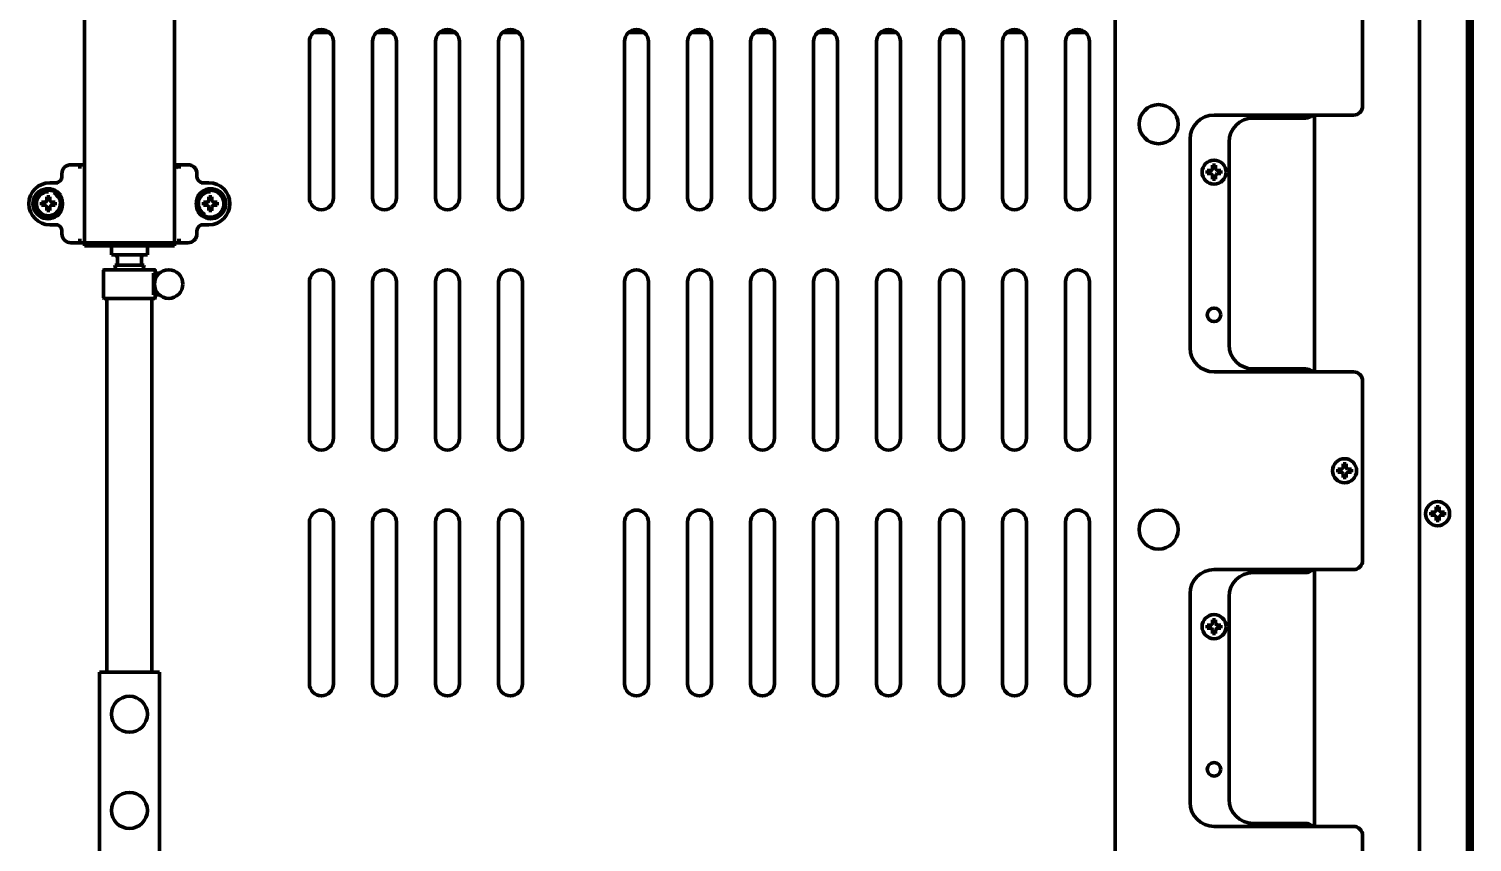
# Model space of a CAD drawing. Header units: inches. Extents: x -3077 to 7201, y 316 to 5463.
# Drawn here: x 3231.4 to 3712.4, y 4909.1 to 5179.8 of the extents above; entities that cross this region are included whole.
import ezdxf

# ---------------------------------------------------------------- set-up
doc = ezdxf.new("R2010")
doc.units = ezdxf.units.IN

msp = doc.modelspace()

# ---------------------------------------------------------------- linework, layer by layer
at = {"linetype": 'Continuous', "lineweight": 70}
for p, q in [((3593.35, 5294.43), (3593.35, 4671.13)), ((3712.35, 4947.47), (3712.35, 5282.63)), ((3711.67, 5279.63), (3711.67, 4948.47)), ((3249.85, 5259.63), (3249.85, 5108.63)), ((3279.85, 5108.63), (3279.85, 5259.63)), ((3710.89, 5113.13), (3710.89, 5214.13)), ((3710.94, 5214.13), (3710.94, 5113.13)), ((3675.85, 5213.99), (3675.85, 5154.15)), ((3710.85, 4652.13), (3710.85, 5209.63)), ((3694.85, 4652.14), (3694.85, 5207.63)), ((3324.85, 5123.63), (3324.85, 5175.63)), ((3331.48, 5178.63), (3326.2, 5178.63)), ((3332.85, 5175.63), (3332.85, 5123.63)), ((3345.85, 5123.63), (3345.85, 5175.63)), ((3352.49, 5178.63), (3347.2, 5178.63)), ((3353.85, 5175.63), (3353.85, 5123.63)), ((3366.85, 5123.63), (3366.85, 5175.63)), ((3373.49, 5178.63), (3368.2, 5178.63)), ((3374.85, 5175.63), (3374.85, 5123.63)), ((3387.85, 5123.63), (3387.85, 5175.63)), ((3394.49, 5178.63), (3389.19, 5178.63)), ((3395.85, 5175.63), (3395.85, 5123.63)), ((3429.85, 5123.63), (3429.85, 5175.63)), ((3436.49, 5178.63), (3431.2, 5178.63)), ((3437.85, 5175.63), (3437.85, 5123.63)), ((3450.85, 5123.63), (3450.85, 5175.63)), ((3457.49, 5178.63), (3452.2, 5178.63)), ((3458.85, 5175.63), (3458.85, 5123.63)), ((3471.85, 5123.63), (3471.85, 5175.63)), ((3478.49, 5178.63), (3473.21, 5178.63)), ((3479.85, 5175.63), (3479.85, 5123.63)), ((3492.85, 5123.63), (3492.85, 5175.63)), ((3499.5, 5178.63), (3494.2, 5178.63)), ((3500.85, 5175.63), (3500.85, 5123.63)), ((3513.85, 5123.63), (3513.85, 5175.63)), ((3520.49, 5178.63), (3515.2, 5178.63)), ((3521.85, 5175.63), (3521.85, 5123.63)), ((3534.85, 5123.63), (3534.85, 5175.63)), ((3541.49, 5178.63), (3536.19, 5178.63)), ((3542.85, 5175.63), (3542.85, 5123.63)), ((3555.85, 5123.63), (3555.85, 5175.63)), ((3562.48, 5178.63), (3557.2, 5178.63)), ((3563.85, 5175.63), (3563.85, 5123.63)), ((3576.85, 5123.63), (3576.85, 5175.63)), ((3583.49, 5178.63), (3578.2, 5178.63)), ((3584.85, 5175.63), (3584.85, 5123.63)), ((3672.85, 5151.15), (3626.35, 5151.15)), ((3656.85, 5150.15), (3639.35, 5150.15)), ((3659.85, 5065.64), (3659.85, 5151.14)), ((3618.35, 5143.15), (3618.35, 5073.65)), ((3631.35, 5074.65), (3631.35, 5142.15)), ((3694.85, 5133.26), (3694.85, 5138.4)), ((3694.85, 5138.4), (3694.85, 5133.26)), ((3694.85, 5138.4), (3694.85, 5134.11)), ((3245.36, 5134.63), (3249.85, 5134.63)), ((3247.75, 5133.89), (3248.88, 5133.89)), ((3279.85, 5134.63), (3284.34, 5134.63)), ((3280.82, 5133.89), (3281.95, 5133.89)), ((3624.05, 5132.15), (3624.05, 5132.65)), ((3628.65, 5132.65), (3628.65, 5132.15)), ((3238.35, 5128.63), (3240.97, 5128.63)), ((3242.35, 5131.64), (3242.35, 5130.63)), ((3287.35, 5130.63), (3287.35, 5131.64)), ((3288.74, 5128.63), (3291.35, 5128.63)), ((3624.05, 5131.65), (3624.05, 5132.15)), ((3628.65, 5132.15), (3628.65, 5131.65)), ((3694.85, 5125.54), (3694.85, 5130.69)), ((3694.85, 5130.69), (3694.85, 5125.54)), ((3235.55, 5121.63), (3235.55, 5122.13)), ((3235.55, 5121.13), (3235.55, 5121.63)), ((3240.15, 5122.13), (3240.15, 5121.63)), ((3240.15, 5121.63), (3240.15, 5121.13)), ((3289.55, 5121.63), (3289.55, 5122.13)), ((3289.55, 5121.13), (3289.55, 5121.63)), ((3294.15, 5122.13), (3294.15, 5121.63)), ((3294.15, 5121.63), (3294.15, 5121.13)), ((3694.85, 5122.54), (3694.85, 5118.26)), ((3240.97, 5114.63), (3238.35, 5114.63)), ((3291.35, 5114.63), (3288.74, 5114.63)), ((3710.89, 5113.63), (3710.85, 5113.63)), ((3710.89, 5111.13), (3710.89, 5113.13)), ((3710.94, 5113.13), (3710.94, 5111.13)), ((3242.35, 5112.63), (3242.35, 5111.62)), ((3249.85, 5108.63), (3245.36, 5108.63)), ((3248.88, 5109.37), (3247.75, 5109.37)), ((3249.85, 5108.63), (3249.86, 5108.63)), ((3249.85, 5107.63), (3249.85, 5108.63)), ((3249.86, 5108.63), (3249.86, 5107.63)), ((3279.34, 5108.63), (3250.36, 5108.63)), ((3250.36, 5108.63), (3250.36, 5107.63)), ((3250.44, 5107.63), (3250.44, 5108.63)), ((3250.44, 5108.63), (3279.28, 5108.63)), ((3279.28, 5107.63), (3279.28, 5108.63)), ((3279.34, 5108.63), (3279.34, 5107.63)), ((3279.84, 5108.63), (3279.84, 5107.63)), ((3279.84, 5108.63), (3279.85, 5108.63)), ((3279.85, 5107.63), (3279.85, 5108.63)), ((3284.34, 5108.63), (3279.85, 5108.63)), ((3281.95, 5109.37), (3280.82, 5109.37)), ((3287.35, 5111.62), (3287.35, 5112.63)), ((3710.94, 5111.13), (3710.89, 5111.13)), ((3249.85, 5107.63), (3249.86, 5107.63)), ((3250.36, 5107.63), (3249.86, 5107.63)), ((3250.36, 5107.63), (3250.44, 5107.63)), ((3250.44, 5107.63), (3279.28, 5107.63)), ((3258.85, 5107.63), (3258.85, 5104.63)), ((3264.85, 5104.63), (3258.85, 5104.63)), ((3260.85, 5103.63), (3260.85, 5101.33)), ((3270.85, 5104.63), (3264.85, 5104.63)), ((3268.85, 5101.33), (3268.85, 5103.63)), ((3270.85, 5104.63), (3270.85, 5107.63)), ((3279.28, 5107.63), (3279.34, 5107.63)), ((3279.84, 5107.63), (3279.34, 5107.63)), ((3279.84, 5107.63), (3279.85, 5107.63)), ((3694.85, 5107.54), (3694.85, 5103.26)), ((3694.85, 5102.4), (3694.85, 5107.54)), ((3256.25, 5099.48), (3256.25, 5090.28)), ((3256.4, 5099.63), (3273.3, 5099.63)), ((3269.75, 5101.13), (3259.95, 5101.13)), ((3259.95, 5101.13), (3260.34, 5099.63)), ((3269.37, 5099.63), (3269.75, 5101.13)), ((3273.45, 5098.48), (3273.45, 5099.48)), ((3694.85, 5099.83), (3694.85, 5099.61)), ((3694.85, 5099.61), (3694.85, 5099.83)), ((3694.85, 5099.61), (3694.85, 5099.4)), ((3694.85, 5099.4), (3694.85, 5099.61)), ((3694.85, 5099.19), (3694.85, 5099.4)), ((3694.85, 5099.4), (3694.85, 5099.19)), ((3694.85, 5099.19), (3694.85, 5098.76)), ((3694.85, 5098.76), (3694.85, 5099.19)), ((3694.85, 5097.9), (3694.85, 5098.76)), ((3694.85, 5098.76), (3694.85, 5097.9)), ((3272.85, 5098.48), (3272.85, 5091.28)), ((3274.85, 5098.48), (3272.85, 5098.48)), ((3324.85, 5043.63), (3324.85, 5095.63)), ((3332.85, 5095.63), (3332.85, 5043.63)), ((3345.85, 5043.63), (3345.85, 5095.63)), ((3353.85, 5095.63), (3353.85, 5043.63)), ((3366.85, 5043.63), (3366.85, 5095.63)), ((3374.85, 5095.63), (3374.85, 5043.63)), ((3387.85, 5043.63), (3387.85, 5095.63)), ((3395.85, 5095.63), (3395.85, 5043.63)), ((3429.85, 5043.63), (3429.85, 5095.63)), ((3437.85, 5095.63), (3437.85, 5043.63)), ((3450.85, 5043.63), (3450.85, 5095.63)), ((3458.85, 5095.63), (3458.85, 5043.63)), ((3471.85, 5043.63), (3471.85, 5095.63)), ((3479.85, 5095.63), (3479.85, 5043.63)), ((3492.85, 5043.63), (3492.85, 5095.63)), ((3500.85, 5095.63), (3500.85, 5043.63)), ((3513.85, 5043.63), (3513.85, 5095.63)), ((3521.85, 5095.63), (3521.85, 5043.63)), ((3534.85, 5043.63), (3534.85, 5095.63)), ((3542.85, 5095.63), (3542.85, 5043.63)), ((3555.85, 5043.63), (3555.85, 5095.63)), ((3563.85, 5095.63), (3563.85, 5043.63)), ((3576.85, 5043.63), (3576.85, 5095.63)), ((3584.85, 5095.63), (3584.85, 5043.63)), ((3694.85, 5096.61), (3694.85, 5097.9)), ((3694.85, 5097.9), (3694.85, 5096.61)), ((3694.85, 5095.76), (3694.85, 5096.61)), ((3694.85, 5096.61), (3694.85, 5095.76)), ((3694.85, 5095.76), (3694.85, 5095.33)), ((3694.85, 5095.33), (3694.85, 5095.76)), ((3694.85, 5095.11), (3694.85, 5095.33)), ((3694.85, 5095.33), (3694.85, 5095.11)), ((3694.85, 5094.9), (3694.85, 5095.11)), ((3694.85, 5095.11), (3694.85, 5094.9)), ((3694.85, 5094.9), (3694.85, 5094.69)), ((3694.85, 5094.69), (3694.85, 5094.9)), ((3256.4, 5090.13), (3264.85, 5090.13)), ((3264.85, 5090.13), (3273.3, 5090.13)), ((3272.85, 5091.28), (3274.85, 5091.28)), ((3273.45, 5090.28), (3273.45, 5091.28)), ((3694.85, 5092.11), (3694.85, 5088.69)), ((3694.85, 5088.69), (3694.85, 5092.11)), ((3694.85, 5089.11), (3694.85, 5086.97)), ((3694.85, 5088.69), (3694.85, 5087.83)), ((3694.85, 5087.83), (3694.85, 5088.69)), ((3694.85, 5087.4), (3694.85, 5087.83)), ((3694.85, 5087.83), (3694.85, 5087.4)), ((3694.85, 5087.4), (3694.85, 5087.19)), ((3694.85, 5087.19), (3694.85, 5087.4)), ((3694.85, 5086.97), (3694.85, 5087.19)), ((3694.85, 5087.19), (3694.85, 5086.97)), ((3694.85, 5079.26), (3694.85, 5084.4)), ((3694.85, 5076.69), (3694.85, 5076.47)), ((3694.85, 5076.47), (3694.85, 5076.69)), ((3694.85, 5076.47), (3694.85, 5076.26)), ((3694.85, 5076.26), (3694.85, 5076.47)), ((3694.85, 5076.26), (3694.85, 5076.04)), ((3694.85, 5076.04), (3694.85, 5076.26)), ((3694.85, 5075.61), (3694.85, 5076.04)), ((3694.85, 5076.04), (3694.85, 5075.61)), ((3694.85, 5075.61), (3694.85, 5074.76)), ((3694.85, 5074.76), (3694.85, 5075.61)), ((3694.85, 5073.47), (3694.85, 5074.76)), ((3694.85, 5074.76), (3694.85, 5073.47)), ((3694.85, 5072.61), (3694.85, 5073.47)), ((3694.85, 5073.47), (3694.85, 5072.61)), ((3694.85, 5072.19), (3694.85, 5072.61)), ((3694.85, 5072.61), (3694.85, 5072.19)), ((3694.85, 5072.19), (3694.85, 5071.97)), ((3694.85, 5071.97), (3694.85, 5072.19)), ((3694.85, 5071.97), (3694.85, 5071.76)), ((3694.85, 5071.76), (3694.85, 5071.97)), ((3694.85, 5071.76), (3694.85, 5071.54)), ((3694.85, 5071.54), (3694.85, 5071.76)), ((3626.35, 5065.65), (3672.85, 5065.65)), ((3656.85, 5066.65), (3639.35, 5066.65)), ((3675.85, 5062.65), (3675.85, 5002.81)), ((3667.55, 5032.73), (3667.55, 5033.23)), ((3667.55, 5032.23), (3667.55, 5032.73)), ((3672.15, 5033.23), (3672.15, 5032.73)), ((3672.15, 5032.73), (3672.15, 5032.23)), ((3698.55, 5018.43), (3698.55, 5018.93)), ((3698.55, 5017.93), (3698.55, 5018.43)), ((3703.15, 5018.93), (3703.15, 5018.43)), ((3703.15, 5018.43), (3703.15, 5017.93)), ((3324.85, 4961.77), (3324.85, 5015.63)), ((3332.85, 5015.63), (3332.85, 4961.77)), ((3345.85, 4961.77), (3345.85, 5015.63)), ((3353.85, 5015.63), (3353.85, 4961.77)), ((3366.85, 4961.77), (3366.85, 5015.63)), ((3374.85, 5015.63), (3374.85, 4961.77)), ((3387.85, 4961.77), (3387.85, 5015.63)), ((3395.85, 5015.63), (3395.85, 4961.77)), ((3429.85, 4961.77), (3429.85, 5015.63)), ((3437.85, 5015.63), (3437.85, 4961.77)), ((3450.85, 4961.77), (3450.85, 5015.63)), ((3458.85, 5015.63), (3458.85, 4961.77)), ((3471.85, 4961.77), (3471.85, 5015.63)), ((3479.85, 5015.63), (3479.85, 4961.77)), ((3492.85, 4961.77), (3492.85, 5015.63)), ((3500.85, 5015.63), (3500.85, 4961.77)), ((3513.85, 4961.77), (3513.85, 5015.63)), ((3521.85, 5015.63), (3521.85, 4961.77)), ((3534.85, 4961.77), (3534.85, 5015.63)), ((3542.85, 5015.63), (3542.85, 4961.77)), ((3555.85, 4961.77), (3555.85, 5015.63)), ((3563.85, 5015.63), (3563.85, 4961.77)), ((3576.85, 4961.77), (3576.85, 5015.63)), ((3584.85, 5015.63), (3584.85, 4961.77)), ((3672.85, 4999.81), (3626.35, 4999.81)), ((3656.85, 4998.81), (3639.35, 4998.81)), ((3659.85, 4914.3), (3659.85, 4999.8)), ((3618.35, 4991.81), (3618.35, 4922.31)), ((3631.35, 4923.31), (3631.35, 4990.81)), ((3624.05, 4980.81), (3624.05, 4981.31)), ((3624.05, 4980.31), (3624.05, 4980.81)), ((3628.65, 4981.31), (3628.65, 4980.81)), ((3628.65, 4980.81), (3628.65, 4980.31)), ((3254.85, 4965.63), (3256.55, 4965.63)), ((3254.85, 4905.63), (3254.85, 4965.63)), ((3256.55, 4965.63), (3273.15, 4965.63)), ((3273.15, 4965.63), (3274.85, 4965.63)), ((3274.85, 4965.63), (3274.85, 4905.63)), ((3710.85, 4947.47), (3711.73, 4947.47)), ((3710.85, 4947.43), (3711.73, 4947.43)), ((3711.67, 4946.43), (3711.67, 4652.13)), ((3712.35, 4947.47), (3711.73, 4947.47)), ((3712.35, 4947.43), (3711.73, 4947.43)), ((3712.35, 4947.47), (3712.35, 4947.47)), ((3712.35, 4947.43), (3712.35, 4947.43)), ((3712.35, 4652.13), (3712.35, 4947.43)), ((3626.35, 4914.31), (3672.85, 4914.31)), ((3656.85, 4915.31), (3639.35, 4915.31)), ((3675.85, 4911.31), (3675.85, 4851.47))]:
    msp.add_line(p, q, dxfattribs=at)
for centre, radius in [((3607.85, 5148.13), 6.5), ((3626.35, 5132.15), 4), ((3277.95, 5094.88), 4.75), ((3626.35, 5084.65), 2.25), ((3669.85, 5032.73), 4), ((3700.85, 5018.43), 4), ((3607.85, 5013.13), 6.5), ((3626.35, 4980.81), 4), ((3264.85, 4951.63), 6), ((3626.35, 4933.31), 2.25), ((3264.85, 4919.63), 6)]:
    msp.add_circle(centre, radius, dxfattribs=at)
for centre, radius, start, end in [((3328.85, 5175.63), 4, 0, 180), ((3349.85, 5175.63), 4, 0, 180), ((3370.85, 5175.63), 4, 0, 180), ((3391.85, 5175.63), 4, 0, 180), ((3433.85, 5175.63), 4, 0, 180), ((3454.85, 5175.63), 4, 0, 180), ((3475.85, 5175.63), 4, 0, 180), ((3496.85, 5175.63), 4, 0, 180), ((3517.85, 5175.63), 4, 0, 180), ((3538.85, 5175.63), 4, 0, 180), ((3559.85, 5175.63), 4, 0, 180), ((3580.85, 5175.63), 4, 0, 180), ((3672.85, 5154.15), 3, 270, 0), ((3626.35, 5143.15), 8, 90, 180), ((3639.35, 5142.15), 8, 90, 180), ((3656.85, 5153.15), 3, 270, 318.1894), ((3238.35, 5121.63), 7, 90, 270), ((3291.35, 5121.63), 7, 270, 90), ((3237.72, 5121.63), 5, 34.3523, 325.6477), ((3237.85, 5121.63), 4.5, 34.3523, 325.6477), ((3237.85, 5121.63), 4, 90, 180), ((3237.85, 5121.63), 4, 180, 64.98), ((3291.98, 5121.63), 5, 214.3523, 145.6477), ((3291.85, 5121.63), 4, 90, 180), ((3291.85, 5121.63), 4.5, 214.3523, 145.6477), ((3328.85, 5123.63), 4, 180, 0), ((3349.85, 5123.63), 4, 180, 0), ((3370.85, 5123.63), 4, 180, 0), ((3391.85, 5123.63), 4, 180, 0), ((3433.85, 5123.63), 4, 180, 0), ((3454.85, 5123.63), 4, 180, 0), ((3475.85, 5123.63), 4, 180, 0), ((3496.85, 5123.63), 4, 180, 0), ((3517.85, 5123.63), 4, 180, 0), ((3538.85, 5123.63), 4, 180, 0), ((3559.85, 5123.63), 4, 180, 0), ((3580.85, 5123.63), 4, 180, 0), ((3291.85, 5121.63), 4, 180, 242.2406), ((3259.85, 5103.63), 1, 0, 90), ((3269.85, 5103.63), 1, 90, 180), ((3256.4, 5099.48), 0.15, 90, 180), ((3260.65, 5101.33), 0.2, 270, 0), ((3269.05, 5101.33), 0.2, 180, 270), ((3273.3, 5099.48), 0.15, 0, 90), ((3328.85, 5095.63), 4, 0, 180), ((3349.85, 5095.63), 4, 0, 180), ((3370.85, 5095.63), 4, 0, 180), ((3391.85, 5095.63), 4, 0, 180), ((3433.85, 5095.63), 4, 0, 180), ((3454.85, 5095.63), 4, 0, 180), ((3475.85, 5095.63), 4, 0, 180), ((3496.85, 5095.63), 4, 0, 180), ((3517.85, 5095.63), 4, 0, 180), ((3538.85, 5095.63), 4, 0, 180), ((3559.85, 5095.63), 4, 0, 180), ((3580.85, 5095.63), 4, 0, 180), ((3256.4, 5090.28), 0.15, 180, 270), ((3273.3, 5090.28), 0.15, 270, 0), ((3639.35, 5074.65), 8, 180, 270), ((3626.35, 5073.65), 8, 180, 270), ((3656.85, 5063.65), 3, 41.8106, 90), ((3672.85, 5062.65), 3, 0, 90), ((3328.85, 5043.63), 4, 180, 0), ((3349.85, 5043.63), 4, 180, 0), ((3370.85, 5043.63), 4, 180, 0), ((3391.85, 5043.63), 4, 180, 0), ((3433.85, 5043.63), 4, 180, 0), ((3454.85, 5043.63), 4, 180, 0), ((3475.85, 5043.63), 4, 180, 0), ((3496.85, 5043.63), 4, 180, 0), ((3517.85, 5043.63), 4, 180, 0), ((3538.85, 5043.63), 4, 180, 0), ((3559.85, 5043.63), 4, 180, 0), ((3580.85, 5043.63), 4, 180, 0), ((3328.85, 5015.63), 4, 0, 180), ((3349.85, 5015.63), 4, 0, 180), ((3370.85, 5015.63), 4, 0, 180), ((3391.85, 5015.63), 4, 0, 180), ((3433.85, 5015.63), 4, 0, 180), ((3454.85, 5015.63), 4, 0, 180), ((3475.85, 5015.63), 4, 0, 180), ((3496.85, 5015.63), 4, 0, 180), ((3517.85, 5015.63), 4, 0, 180), ((3538.85, 5015.63), 4, 0, 180), ((3559.85, 5015.63), 4, 0, 180), ((3580.85, 5015.63), 4, 0, 180), ((3672.85, 5002.81), 3, 270, 0), ((3626.35, 4991.81), 8, 90, 180), ((3639.35, 4990.81), 8, 90, 180), ((3656.85, 5001.81), 3, 270, 318.1584), ((3328.85, 4961.77), 4, 180, 0), ((3349.85, 4961.77), 4, 180, 0), ((3370.85, 4961.77), 4, 180, 0), ((3391.85, 4961.77), 4, 180, 0), ((3433.85, 4961.77), 4, 180, 0), ((3454.85, 4961.77), 4, 180, 0), ((3475.85, 4961.77), 4, 180, 0), ((3496.85, 4961.77), 4, 180, 0), ((3517.85, 4961.77), 4, 180, 0), ((3538.85, 4961.77), 4, 180, 0), ((3559.85, 4961.77), 4, 180, 0), ((3580.85, 4961.77), 4, 180, 0), ((3626.35, 4922.31), 8, 180, 270), ((3639.35, 4923.31), 8, 180, 270), ((3656.85, 4912.31), 3, 41.8106, 90), ((3672.85, 4911.31), 3, 0, 90)]:
    msp.add_arc(centre, radius, start, end, dxfattribs=at)
for centre, major_axis, ratio, start_param, end_param in [((3245.37, 5131.63), (2.89, -0.89), 0.993, 1.872734, 3.439565), ((3280.82, 5133.39), (0.248, 0.434), 0.9975, 0.520128, 2.088768), ((3284.33, 5131.63), (2.89, 0.89), 0.993, 5.985213, 7.552044), ((3240.34, 5130.63), (2.01, 0), 0.993605, 4.712389, 6.283185), ((3289.37, 5130.63), (2.01, 0), 0.993605, 3.141593, 4.712389), ((3240.34, 5112.63), (-2.01, 0), 0.993605, 3.141593, 4.712389), ((3289.37, 5112.63), (-2.01, 0), 0.993605, 4.712389, 6.283185), ((3245.37, 5111.63), (-2.89, -0.89), 0.993, 5.985213, 7.552044), ((3284.33, 5111.63), (-2.89, 0.89), 0.993, 1.872734, 3.439565), ((3264.85, 5099.63), (7.5, 0), 0.000001, 1.528581, 3.141593), ((3711.73, 4948.47), (0, 1), 0.052336, 1.570796, 3.141593), ((3711.73, 4946.43), (0, 1), 0.052336, 0, 1.570796)]:
    msp.add_ellipse(centre, major_axis=major_axis, ratio=ratio, start_param=start_param, end_param=end_param, dxfattribs=at)
for points, knots in [([(3624.05, 5132.65), (3624.26, 5132.65), (3624.46, 5132.65), (3624.79, 5132.65), (3624.9, 5132.65), (3625.12, 5132.65), (3625.24, 5132.65), (3625.35, 5132.65)], [0, 0, 0, 0, 0.5, 0.5, 0.75, 0.75, 1, 1, 1, 1]), ([(3626.85, 5134.45), (3626.85, 5134.24), (3626.85, 5134.03), (3626.85, 5133.71), (3626.85, 5133.6), (3626.85, 5133.38), (3626.85, 5133.26), (3626.85, 5133.15)], [0, 0, 0, 0, 0.5, 0.5, 0.75, 0.75, 1, 1, 1, 1]), ([(3625.85, 5129.85), (3625.85, 5130.05), (3625.85, 5130.26), (3625.85, 5130.59), (3625.85, 5130.7), (3625.85, 5130.92), (3625.85, 5131.03), (3625.85, 5131.15)], [0, 0, 0, 0, 0.5, 0.5, 0.75, 0.75, 1, 1, 1, 1]), ([(3628.65, 5131.65), (3628.45, 5131.65), (3628.24, 5131.65), (3627.91, 5131.65), (3627.8, 5131.65), (3627.58, 5131.65), (3627.47, 5131.65), (3627.35, 5131.65)], [0, 0, 0, 0, 0.5, 0.5, 0.75, 0.75, 1, 1, 1, 1]), ([(3238.35, 5123.93), (3238.35, 5123.73), (3238.35, 5123.52), (3238.35, 5123.19), (3238.35, 5123.08), (3238.35, 5122.86), (3238.35, 5122.75), (3238.35, 5122.63)], [0, 0, 0, 0, 0.5, 0.5, 0.75, 0.75, 1, 1, 1, 1]), ([(3241.57, 5119.09), (3241.63, 5119.18), (3241.69, 5119.28), (3241.8, 5119.47), (3241.86, 5119.57), (3241.95, 5119.77), (3242, 5119.87), (3242.06, 5120.03), (3242.08, 5120.08), (3242.12, 5120.19), (3242.15, 5120.29), (3242.18, 5120.4), (3242.21, 5120.51), (3242.23, 5120.57), (3242.26, 5120.73), (3242.28, 5120.84), (3242.32, 5121.06), (3242.33, 5121.18), (3242.35, 5121.4), (3242.35, 5121.52), (3242.35, 5121.69), (3242.35, 5121.75), (3242.35, 5121.86), (3242.34, 5121.92), (3242.33, 5122.09), (3242.32, 5122.2), (3242.28, 5122.43), (3242.26, 5122.54), (3242.22, 5122.7), (3242.21, 5122.76), (3242.18, 5122.86), (3242.16, 5122.92), (3242.11, 5123.08), (3242.08, 5123.18), (3242, 5123.39), (3241.95, 5123.49), (3241.85, 5123.69), (3241.8, 5123.79), (3241.69, 5123.98), (3241.63, 5124.08), (3241.57, 5124.17)], [0, 0, 0, 0, 0.0625, 0.0625, 0.125, 0.125, 0.1875, 0.1875, 0.21875, 0.21875, 0.25, 0.28125, 0.28125, 0.3125, 0.3125, 0.375, 0.375, 0.4375, 0.4375, 0.5, 0.5, 0.53125, 0.53125, 0.5625, 0.5625, 0.625, 0.625, 0.6875, 0.6875, 0.71875, 0.71875, 0.75, 0.75, 0.8125, 0.8125, 0.875, 0.875, 0.9375, 0.9375, 1, 1, 1, 1]), ([(3241.85, 5124.45), (3241.91, 5124.34), (3241.96, 5124.23), (3242.07, 5124.01), (3242.11, 5123.9), (3242.24, 5123.56), (3242.32, 5123.33), (3242.39, 5123.03), (3242.4, 5122.97), (3242.43, 5122.85), (3242.44, 5122.79), (3242.47, 5122.61), (3242.49, 5122.49), (3242.52, 5122.25), (3242.53, 5122.13), (3242.54, 5121.88), (3242.55, 5121.76), (3242.55, 5121.51), (3242.54, 5121.38), (3242.53, 5121.14), (3242.52, 5121.02), (3242.49, 5120.77), (3242.47, 5120.65), (3242.44, 5120.47), (3242.43, 5120.41), (3242.4, 5120.29), (3242.38, 5120.17), (3242.34, 5120.05), (3242.31, 5119.94), (3242.29, 5119.88), (3242.24, 5119.7), (3242.2, 5119.59), (3242.11, 5119.36), (3242.07, 5119.25), (3241.96, 5119.03), (3241.91, 5118.92), (3241.85, 5118.81)], [0, 0, 0, 0, 0.0625, 0.0625, 0.125, 0.125, 0.25, 0.25, 0.28125, 0.28125, 0.3125, 0.3125, 0.375, 0.375, 0.4375, 0.4375, 0.5, 0.5, 0.5625, 0.5625, 0.625, 0.625, 0.6875, 0.6875, 0.71875, 0.71875, 0.75, 0.78125, 0.78125, 0.8125, 0.8125, 0.875, 0.875, 0.9375, 0.9375, 1, 1, 1, 1]), ([(3287.85, 5118.81), (3287.79, 5118.92), (3287.74, 5119.03), (3287.64, 5119.25), (3287.59, 5119.36), (3287.46, 5119.7), (3287.39, 5119.93), (3287.32, 5120.23), (3287.3, 5120.29), (3287.28, 5120.41), (3287.27, 5120.47), (3287.23, 5120.65), (3287.21, 5120.77), (3287.19, 5121.01), (3287.17, 5121.13), (3287.16, 5121.38), (3287.16, 5121.5), (3287.16, 5121.75), (3287.16, 5121.88), (3287.17, 5122.12), (3287.18, 5122.24), (3287.21, 5122.49), (3287.23, 5122.61), (3287.26, 5122.79), (3287.28, 5122.85), (3287.3, 5122.97), (3287.33, 5123.09), (3287.36, 5123.21), (3287.39, 5123.32), (3287.41, 5123.38), (3287.46, 5123.56), (3287.5, 5123.67), (3287.59, 5123.9), (3287.64, 5124.01), (3287.74, 5124.23), (3287.79, 5124.34), (3287.85, 5124.45)], [0, 0, 0, 0, 0.0625, 0.0625, 0.125, 0.125, 0.25, 0.25, 0.28125, 0.28125, 0.3125, 0.3125, 0.375, 0.375, 0.4375, 0.4375, 0.5, 0.5, 0.5625, 0.5625, 0.625, 0.625, 0.6875, 0.6875, 0.71875, 0.71875, 0.75, 0.78125, 0.78125, 0.8125, 0.8125, 0.875, 0.875, 0.9375, 0.9375, 1, 1, 1, 1]), ([(3288.14, 5124.17), (3288.07, 5124.08), (3288.01, 5123.98), (3287.9, 5123.79), (3287.85, 5123.69), (3287.75, 5123.49), (3287.71, 5123.39), (3287.65, 5123.23), (3287.63, 5123.18), (3287.59, 5123.07), (3287.55, 5122.97), (3287.52, 5122.86), (3287.49, 5122.75), (3287.48, 5122.69), (3287.44, 5122.53), (3287.42, 5122.42), (3287.39, 5122.2), (3287.37, 5122.08), (3287.36, 5121.86), (3287.35, 5121.74), (3287.35, 5121.57), (3287.35, 5121.51), (3287.36, 5121.4), (3287.36, 5121.34), (3287.37, 5121.17), (3287.39, 5121.06), (3287.42, 5120.83), (3287.44, 5120.72), (3287.48, 5120.56), (3287.49, 5120.5), (3287.52, 5120.4), (3287.54, 5120.34), (3287.59, 5120.18), (3287.63, 5120.08), (3287.71, 5119.87), (3287.75, 5119.77), (3287.85, 5119.57), (3287.9, 5119.47), (3288.01, 5119.28), (3288.07, 5119.18), (3288.14, 5119.09)], [0, 0, 0, 0, 0.0625, 0.0625, 0.125, 0.125, 0.1875, 0.1875, 0.21875, 0.21875, 0.25, 0.28125, 0.28125, 0.3125, 0.3125, 0.375, 0.375, 0.4375, 0.4375, 0.5, 0.5, 0.53125, 0.53125, 0.5625, 0.5625, 0.625, 0.625, 0.6875, 0.6875, 0.71875, 0.71875, 0.75, 0.75, 0.8125, 0.8125, 0.875, 0.875, 0.9375, 0.9375, 1, 1, 1, 1]), ([(3292.35, 5123.93), (3292.35, 5123.73), (3292.35, 5123.52), (3292.35, 5123.19), (3292.35, 5123.08), (3292.35, 5122.86), (3292.35, 5122.75), (3292.35, 5122.63)], [0, 0, 0, 0, 0.5, 0.5, 0.75, 0.75, 1, 1, 1, 1]), ([(3235.55, 5122.13), (3235.76, 5122.13), (3235.96, 5122.13), (3236.29, 5122.13), (3236.4, 5122.13), (3236.62, 5122.13), (3236.74, 5122.13), (3236.85, 5122.13)], [0, 0, 0, 0, 0.5, 0.5, 0.75, 0.75, 1, 1, 1, 1]), ([(3237.35, 5119.33), (3237.35, 5119.53), (3237.35, 5119.74), (3237.35, 5120.07), (3237.35, 5120.18), (3237.35, 5120.4), (3237.35, 5120.51), (3237.35, 5120.63)], [0, 0, 0, 0, 0.5, 0.5, 0.75, 0.75, 1, 1, 1, 1]), ([(3240.15, 5121.13), (3239.95, 5121.13), (3239.74, 5121.13), (3239.41, 5121.13), (3239.3, 5121.13), (3239.08, 5121.13), (3238.97, 5121.13), (3238.85, 5121.13)], [0, 0, 0, 0, 0.5, 0.5, 0.75, 0.75, 1, 1, 1, 1]), ([(3289.55, 5122.13), (3289.76, 5122.13), (3289.96, 5122.13), (3290.29, 5122.13), (3290.4, 5122.13), (3290.62, 5122.13), (3290.74, 5122.13), (3290.85, 5122.13)], [0, 0, 0, 0, 0.5, 0.5, 0.75, 0.75, 1, 1, 1, 1]), ([(3291.35, 5119.33), (3291.35, 5119.53), (3291.35, 5119.74), (3291.35, 5120.07), (3291.35, 5120.18), (3291.35, 5120.4), (3291.35, 5120.51), (3291.35, 5120.63)], [0, 0, 0, 0, 0.5, 0.5, 0.75, 0.75, 1, 1, 1, 1]), ([(3294.15, 5121.13), (3293.95, 5121.13), (3293.74, 5121.13), (3293.41, 5121.13), (3293.3, 5121.13), (3293.08, 5121.13), (3292.97, 5121.13), (3292.85, 5121.13)], [0, 0, 0, 0, 0.5, 0.5, 0.75, 0.75, 1, 1, 1, 1]), ([(3257.35, 5090.13), (3257.35, 5085.26), (3257.35, 5073.73), (3257.35, 5056.86), (3257.35, 5040.83), (3257.35, 5027.73), (3257.35, 5016.15), (3257.35, 4999.39), (3257.35, 4982.53), (3257.35, 4969.48), (3257.35, 4965.63)], [0, 0, 0, 0, 0.117165, 0.278053, 0.406331, 0.503452, 0.593643, 0.685519, 0.907209, 1, 1, 1, 1]), ([(3272.35, 4965.63), (3272.35, 4972.57), (3272.35, 4986.55), (3272.35, 5003.4), (3272.35, 5017.05), (3272.35, 5028.32), (3272.35, 5042.28), (3272.35, 5058.98), (3272.35, 5075.23), (3272.35, 5085.91), (3272.35, 5090.13)], [0, 0, 0, 0, 0.167271, 0.336964, 0.405986, 0.496252, 0.60842, 0.74249, 0.898461, 1, 1, 1, 1]), ([(3667.55, 5033.23), (3667.76, 5033.23), (3667.96, 5033.23), (3668.29, 5033.23), (3668.4, 5033.23), (3668.62, 5033.23), (3668.74, 5033.23), (3668.85, 5033.23)], [0, 0, 0, 0, 0.5, 0.5, 0.75, 0.75, 1, 1, 1, 1]), ([(3669.35, 5030.43), (3669.35, 5030.63), (3669.35, 5030.84), (3669.35, 5031.17), (3669.35, 5031.28), (3669.35, 5031.5), (3669.35, 5031.61), (3669.35, 5031.73)], [0, 0, 0, 0, 0.5, 0.5, 0.75, 0.75, 1, 1, 1, 1]), ([(3670.35, 5035.03), (3670.35, 5034.82), (3670.35, 5034.61), (3670.35, 5034.29), (3670.35, 5034.18), (3670.35, 5033.96), (3670.35, 5033.84), (3670.35, 5033.73)], [0, 0, 0, 0, 0.5, 0.5, 0.75, 0.75, 1, 1, 1, 1]), ([(3672.15, 5032.23), (3671.95, 5032.23), (3671.74, 5032.23), (3671.41, 5032.23), (3671.3, 5032.23), (3671.08, 5032.23), (3670.97, 5032.23), (3670.85, 5032.23)], [0, 0, 0, 0, 0.5, 0.5, 0.75, 0.75, 1, 1, 1, 1]), ([(3698.55, 5018.93), (3698.76, 5018.93), (3698.96, 5018.93), (3699.29, 5018.93), (3699.4, 5018.93), (3699.62, 5018.93), (3699.74, 5018.93), (3699.85, 5018.93)], [0, 0, 0, 0, 0.5, 0.5, 0.75, 0.75, 1, 1, 1, 1]), ([(3700.35, 5016.13), (3700.35, 5016.33), (3700.35, 5016.54), (3700.35, 5016.87), (3700.35, 5016.98), (3700.35, 5017.2), (3700.35, 5017.31), (3700.35, 5017.43)], [0, 0, 0, 0, 0.5, 0.5, 0.75, 0.75, 1, 1, 1, 1]), ([(3701.35, 5020.73), (3701.35, 5020.53), (3701.35, 5020.32), (3701.35, 5019.99), (3701.35, 5019.88), (3701.35, 5019.66), (3701.35, 5019.55), (3701.35, 5019.43)], [0, 0, 0, 0, 0.5, 0.5, 0.75, 0.75, 1, 1, 1, 1]), ([(3703.15, 5017.93), (3702.95, 5017.93), (3702.74, 5017.93), (3702.41, 5017.93), (3702.3, 5017.93), (3702.08, 5017.93), (3701.97, 5017.93), (3701.85, 5017.93)], [0, 0, 0, 0, 0.5, 0.5, 0.75, 0.75, 1, 1, 1, 1]), ([(3624.05, 4981.31), (3624.26, 4981.31), (3624.46, 4981.31), (3624.79, 4981.31), (3624.9, 4981.31), (3625.12, 4981.31), (3625.24, 4981.31), (3625.35, 4981.31)], [0, 0, 0, 0, 0.5, 0.5, 0.75, 0.75, 1, 1, 1, 1]), ([(3625.85, 4978.51), (3625.85, 4978.71), (3625.85, 4978.92), (3625.85, 4979.25), (3625.85, 4979.36), (3625.85, 4979.58), (3625.85, 4979.69), (3625.85, 4979.81)], [0, 0, 0, 0, 0.5, 0.5, 0.75, 0.75, 1, 1, 1, 1]), ([(3626.85, 4983.11), (3626.85, 4982.91), (3626.85, 4982.7), (3626.85, 4982.37), (3626.85, 4982.26), (3626.85, 4982.04), (3626.85, 4981.92), (3626.85, 4981.81)], [0, 0, 0, 0, 0.5, 0.5, 0.75, 0.75, 1, 1, 1, 1]), ([(3628.65, 4980.31), (3628.45, 4980.31), (3628.24, 4980.31), (3627.91, 4980.31), (3627.8, 4980.31), (3627.58, 4980.31), (3627.47, 4980.31), (3627.35, 4980.31)], [0, 0, 0, 0, 0.5, 0.5, 0.75, 0.75, 1, 1, 1, 1])]:
    msp.add_open_spline(points, degree=3, knots=knots, dxfattribs=at)
for points in [[(3625.35, 5132.65), (3625.38, 5132.67), (3625.42, 5132.72), (3625.49, 5132.79), (3625.57, 5132.86), (3625.64, 5132.93), (3625.71, 5133), (3625.78, 5133.08), (3625.83, 5133.12), (3625.85, 5133.15)], [(3625.85, 5133.15), (3625.85, 5133.2), (3625.85, 5133.31), (3625.85, 5133.47), (3625.85, 5133.63), (3625.85, 5133.79), (3625.85, 5133.94), (3625.85, 5134.09), (3625.85, 5134.26), (3625.85, 5134.38), (3625.85, 5134.45)], [(3625.85, 5134.45), (3626.02, 5134.45), (3626.35, 5134.45), (3626.69, 5134.45), (3626.85, 5134.45)], [(3626.85, 5133.15), (3626.88, 5133.12), (3626.93, 5133.07), (3627, 5133), (3627.07, 5132.92), (3627.15, 5132.85), (3627.21, 5132.79), (3627.28, 5132.72), (3627.33, 5132.67), (3627.35, 5132.65)], [(3627.35, 5132.65), (3627.41, 5132.65), (3627.51, 5132.65), (3627.68, 5132.65), (3627.84, 5132.65), (3627.99, 5132.65), (3628.14, 5132.65), (3628.3, 5132.65), (3628.46, 5132.65), (3628.59, 5132.65), (3628.65, 5132.65)], [(3625.35, 5131.65), (3625.3, 5131.65), (3625.19, 5131.65), (3625.03, 5131.65), (3624.87, 5131.65), (3624.71, 5131.65), (3624.56, 5131.65), (3624.41, 5131.65), (3624.24, 5131.65), (3624.12, 5131.65), (3624.05, 5131.65)], [(3625.85, 5131.15), (3625.83, 5131.17), (3625.77, 5131.22), (3625.7, 5131.3), (3625.63, 5131.37), (3625.56, 5131.44), (3625.49, 5131.51), (3625.42, 5131.58), (3625.38, 5131.62), (3625.35, 5131.65)], [(3626.85, 5129.85), (3626.69, 5129.85), (3626.35, 5129.85), (3626.02, 5129.85), (3625.85, 5129.85)], [(3627.35, 5131.65), (3627.33, 5131.62), (3627.28, 5131.58), (3627.21, 5131.5), (3627.14, 5131.43), (3627.07, 5131.36), (3627, 5131.29), (3626.92, 5131.22), (3626.88, 5131.17), (3626.85, 5131.15)], [(3626.85, 5131.15), (3626.85, 5131.09), (3626.85, 5130.99), (3626.85, 5130.82), (3626.85, 5130.66), (3626.85, 5130.51), (3626.85, 5130.36), (3626.85, 5130.2), (3626.85, 5130.03), (3626.85, 5129.91), (3626.85, 5129.85)], [(3237.35, 5122.63), (3237.35, 5122.68), (3237.35, 5122.79), (3237.35, 5122.95), (3237.35, 5123.11), (3237.35, 5123.27), (3237.35, 5123.42), (3237.35, 5123.58), (3237.35, 5123.74), (3237.35, 5123.87), (3237.35, 5123.93)], [(3237.35, 5123.93), (3237.52, 5123.93), (3237.85, 5123.93), (3238.19, 5123.93), (3238.35, 5123.93)], [(3291.35, 5122.63), (3291.35, 5122.68), (3291.35, 5122.79), (3291.35, 5122.95), (3291.35, 5123.11), (3291.35, 5123.27), (3291.35, 5123.42), (3291.35, 5123.58), (3291.35, 5123.74), (3291.35, 5123.87), (3291.35, 5123.93)], [(3291.35, 5123.93), (3291.52, 5123.93), (3291.85, 5123.93), (3292.19, 5123.93), (3292.35, 5123.93)], [(3236.85, 5121.13), (3236.8, 5121.13), (3236.69, 5121.13), (3236.53, 5121.13), (3236.37, 5121.13), (3236.21, 5121.13), (3236.06, 5121.13), (3235.91, 5121.13), (3235.74, 5121.13), (3235.62, 5121.13), (3235.55, 5121.13)], [(3236.85, 5122.13), (3236.88, 5122.15), (3236.92, 5122.2), (3236.99, 5122.27), (3237.07, 5122.34), (3237.14, 5122.42), (3237.21, 5122.49), (3237.28, 5122.56), (3237.33, 5122.61), (3237.35, 5122.63)], [(3237.35, 5120.63), (3237.33, 5120.66), (3237.27, 5120.71), (3237.2, 5120.78), (3237.13, 5120.85), (3237.06, 5120.92), (3236.99, 5120.99), (3236.92, 5121.06), (3236.88, 5121.11), (3236.85, 5121.13)], [(3238.35, 5119.33), (3238.19, 5119.33), (3237.85, 5119.33), (3237.52, 5119.33), (3237.35, 5119.33)], [(3238.35, 5122.63), (3238.38, 5122.6), (3238.43, 5122.55), (3238.5, 5122.48), (3238.57, 5122.41), (3238.65, 5122.34), (3238.71, 5122.27), (3238.78, 5122.2), (3238.83, 5122.15), (3238.85, 5122.13)], [(3238.85, 5121.13), (3238.83, 5121.11), (3238.78, 5121.06), (3238.71, 5120.99), (3238.64, 5120.92), (3238.57, 5120.84), (3238.5, 5120.77), (3238.42, 5120.7), (3238.38, 5120.65), (3238.35, 5120.63)], [(3238.35, 5120.63), (3238.35, 5120.58), (3238.35, 5120.47), (3238.35, 5120.31), (3238.35, 5120.15), (3238.35, 5119.99), (3238.35, 5119.84), (3238.35, 5119.68), (3238.35, 5119.52), (3238.35, 5119.39), (3238.35, 5119.33)], [(3238.85, 5122.13), (3238.91, 5122.13), (3239.01, 5122.13), (3239.18, 5122.13), (3239.34, 5122.13), (3239.49, 5122.13), (3239.64, 5122.13), (3239.8, 5122.13), (3239.96, 5122.13), (3240.09, 5122.13), (3240.15, 5122.13)], [(3290.85, 5121.13), (3290.8, 5121.13), (3290.69, 5121.13), (3290.53, 5121.13), (3290.37, 5121.13), (3290.21, 5121.13), (3290.06, 5121.13), (3289.91, 5121.13), (3289.74, 5121.13), (3289.62, 5121.13), (3289.55, 5121.13)], [(3290.85, 5122.13), (3290.88, 5122.15), (3290.92, 5122.2), (3290.99, 5122.27), (3291.07, 5122.34), (3291.14, 5122.42), (3291.21, 5122.49), (3291.28, 5122.56), (3291.33, 5122.61), (3291.35, 5122.63)], [(3291.35, 5120.63), (3291.33, 5120.66), (3291.27, 5120.71), (3291.2, 5120.78), (3291.13, 5120.85), (3291.06, 5120.92), (3290.99, 5120.99), (3290.92, 5121.06), (3290.88, 5121.11), (3290.85, 5121.13)], [(3292.35, 5119.33), (3292.19, 5119.33), (3291.85, 5119.33), (3291.52, 5119.33), (3291.35, 5119.33)], [(3292.35, 5122.63), (3292.38, 5122.6), (3292.43, 5122.55), (3292.5, 5122.48), (3292.57, 5122.41), (3292.65, 5122.34), (3292.71, 5122.27), (3292.78, 5122.2), (3292.83, 5122.15), (3292.85, 5122.13)], [(3292.85, 5121.13), (3292.83, 5121.11), (3292.78, 5121.06), (3292.71, 5120.99), (3292.64, 5120.92), (3292.57, 5120.84), (3292.5, 5120.77), (3292.42, 5120.7), (3292.38, 5120.65), (3292.35, 5120.63)], [(3292.35, 5120.63), (3292.35, 5120.58), (3292.35, 5120.47), (3292.35, 5120.31), (3292.35, 5120.15), (3292.35, 5119.99), (3292.35, 5119.84), (3292.35, 5119.68), (3292.35, 5119.52), (3292.35, 5119.39), (3292.35, 5119.33)], [(3292.85, 5122.13), (3292.91, 5122.13), (3293.01, 5122.13), (3293.18, 5122.13), (3293.34, 5122.13), (3293.49, 5122.13), (3293.64, 5122.13), (3293.8, 5122.13), (3293.96, 5122.13), (3294.09, 5122.13), (3294.15, 5122.13)], [(3668.85, 5032.23), (3668.8, 5032.23), (3668.69, 5032.23), (3668.53, 5032.23), (3668.37, 5032.23), (3668.21, 5032.23), (3668.06, 5032.23), (3667.91, 5032.23), (3667.74, 5032.23), (3667.62, 5032.23), (3667.55, 5032.23)], [(3668.85, 5033.23), (3668.88, 5033.25), (3668.92, 5033.3), (3668.99, 5033.37), (3669.07, 5033.44), (3669.14, 5033.51), (3669.21, 5033.58), (3669.28, 5033.66), (3669.33, 5033.7), (3669.35, 5033.73)], [(3669.35, 5031.73), (3669.33, 5031.75), (3669.27, 5031.8), (3669.2, 5031.88), (3669.13, 5031.95), (3669.06, 5032.02), (3668.99, 5032.09), (3668.92, 5032.16), (3668.88, 5032.2), (3668.85, 5032.23)], [(3669.35, 5033.73), (3669.35, 5033.78), (3669.35, 5033.89), (3669.35, 5034.05), (3669.35, 5034.21), (3669.35, 5034.37), (3669.35, 5034.52), (3669.35, 5034.67), (3669.35, 5034.84), (3669.35, 5034.96), (3669.35, 5035.03)], [(3669.35, 5035.03), (3669.52, 5035.03), (3669.85, 5035.03), (3670.19, 5035.03), (3670.35, 5035.03)], [(3670.35, 5033.73), (3670.38, 5033.7), (3670.43, 5033.65), (3670.5, 5033.58), (3670.57, 5033.5), (3670.65, 5033.43), (3670.71, 5033.37), (3670.78, 5033.3), (3670.83, 5033.25), (3670.85, 5033.23)], [(3670.85, 5032.23), (3670.83, 5032.2), (3670.78, 5032.16), (3670.71, 5032.08), (3670.64, 5032.01), (3670.57, 5031.94), (3670.5, 5031.87), (3670.42, 5031.8), (3670.38, 5031.75), (3670.35, 5031.73)], [(3670.35, 5031.73), (3670.35, 5031.67), (3670.35, 5031.57), (3670.35, 5031.4), (3670.35, 5031.24), (3670.35, 5031.09), (3670.35, 5030.94), (3670.35, 5030.78), (3670.35, 5030.61), (3670.35, 5030.49), (3670.35, 5030.43)], [(3670.85, 5033.23), (3670.91, 5033.23), (3671.01, 5033.23), (3671.18, 5033.23), (3671.34, 5033.23), (3671.49, 5033.23), (3671.64, 5033.23), (3671.8, 5033.23), (3671.96, 5033.23), (3672.09, 5033.23), (3672.15, 5033.23)], [(3670.35, 5030.43), (3670.19, 5030.43), (3669.85, 5030.43), (3669.52, 5030.43), (3669.35, 5030.43)], [(3699.85, 5017.93), (3699.8, 5017.93), (3699.69, 5017.93), (3699.53, 5017.93), (3699.37, 5017.93), (3699.21, 5017.93), (3699.06, 5017.93), (3698.91, 5017.93), (3698.74, 5017.93), (3698.62, 5017.93), (3698.55, 5017.93)], [(3699.85, 5018.93), (3699.88, 5018.95), (3699.92, 5019), (3699.99, 5019.07), (3700.07, 5019.14), (3700.14, 5019.22), (3700.21, 5019.29), (3700.28, 5019.36), (3700.33, 5019.41), (3700.35, 5019.43)], [(3700.35, 5017.43), (3700.33, 5017.46), (3700.27, 5017.51), (3700.2, 5017.58), (3700.13, 5017.65), (3700.06, 5017.72), (3699.99, 5017.79), (3699.92, 5017.86), (3699.88, 5017.91), (3699.85, 5017.93)], [(3700.35, 5019.43), (3700.35, 5019.48), (3700.35, 5019.59), (3700.35, 5019.75), (3700.35, 5019.91), (3700.35, 5020.07), (3700.35, 5020.22), (3700.35, 5020.38), (3700.35, 5020.54), (3700.35, 5020.67), (3700.35, 5020.73)], [(3700.35, 5020.73), (3700.52, 5020.73), (3700.85, 5020.73), (3701.19, 5020.73), (3701.35, 5020.73)], [(3701.35, 5019.43), (3701.38, 5019.4), (3701.43, 5019.35), (3701.5, 5019.28), (3701.57, 5019.21), (3701.65, 5019.14), (3701.71, 5019.07), (3701.78, 5019), (3701.83, 5018.95), (3701.85, 5018.93)], [(3701.85, 5017.93), (3701.83, 5017.91), (3701.78, 5017.86), (3701.71, 5017.79), (3701.64, 5017.72), (3701.57, 5017.64), (3701.5, 5017.57), (3701.42, 5017.5), (3701.38, 5017.45), (3701.35, 5017.43)], [(3701.35, 5017.43), (3701.35, 5017.38), (3701.35, 5017.27), (3701.35, 5017.11), (3701.35, 5016.95), (3701.35, 5016.79), (3701.35, 5016.64), (3701.35, 5016.48), (3701.35, 5016.32), (3701.35, 5016.19), (3701.35, 5016.13)], [(3701.85, 5018.93), (3701.91, 5018.93), (3702.01, 5018.93), (3702.18, 5018.93), (3702.34, 5018.93), (3702.49, 5018.93), (3702.64, 5018.93), (3702.8, 5018.93), (3702.96, 5018.93), (3703.09, 5018.93), (3703.15, 5018.93)], [(3701.35, 5016.13), (3701.19, 5016.13), (3700.85, 5016.13), (3700.52, 5016.13), (3700.35, 5016.13)], [(3625.35, 4980.31), (3625.3, 4980.31), (3625.19, 4980.31), (3625.03, 4980.31), (3624.87, 4980.31), (3624.71, 4980.31), (3624.56, 4980.31), (3624.41, 4980.31), (3624.24, 4980.31), (3624.12, 4980.31), (3624.05, 4980.31)], [(3625.35, 4981.31), (3625.38, 4981.33), (3625.42, 4981.38), (3625.49, 4981.45), (3625.57, 4981.52), (3625.64, 4981.59), (3625.71, 4981.67), (3625.78, 4981.74), (3625.83, 4981.78), (3625.85, 4981.81)], [(3625.85, 4979.81), (3625.83, 4979.83), (3625.77, 4979.89), (3625.7, 4979.96), (3625.63, 4980.03), (3625.56, 4980.1), (3625.49, 4980.17), (3625.42, 4980.24), (3625.38, 4980.29), (3625.35, 4980.31)], [(3625.85, 4981.81), (3625.85, 4981.86), (3625.85, 4981.97), (3625.85, 4982.13), (3625.85, 4982.29), (3625.85, 4982.45), (3625.85, 4982.6), (3625.85, 4982.76), (3625.85, 4982.92), (3625.85, 4983.04), (3625.85, 4983.11)], [(3625.85, 4983.11), (3626.02, 4983.11), (3626.35, 4983.11), (3626.69, 4983.11), (3626.85, 4983.11)], [(3626.85, 4978.51), (3626.69, 4978.51), (3626.35, 4978.51), (3626.02, 4978.51), (3625.85, 4978.51)], [(3626.85, 4981.81), (3626.88, 4981.78), (3626.93, 4981.73), (3627, 4981.66), (3627.07, 4981.59), (3627.15, 4981.52), (3627.21, 4981.45), (3627.28, 4981.38), (3627.33, 4981.33), (3627.35, 4981.31)], [(3627.35, 4980.31), (3627.33, 4980.29), (3627.28, 4980.24), (3627.21, 4980.17), (3627.14, 4980.09), (3627.07, 4980.02), (3627, 4979.95), (3626.92, 4979.88), (3626.88, 4979.83), (3626.85, 4979.81)], [(3626.85, 4979.81), (3626.85, 4979.75), (3626.85, 4979.65), (3626.85, 4979.48), (3626.85, 4979.33), (3626.85, 4979.17), (3626.85, 4979.02), (3626.85, 4978.86), (3626.85, 4978.7), (3626.85, 4978.57), (3626.85, 4978.51)], [(3627.35, 4981.31), (3627.41, 4981.31), (3627.51, 4981.31), (3627.68, 4981.31), (3627.84, 4981.31), (3627.99, 4981.31), (3628.14, 4981.31), (3628.3, 4981.31), (3628.46, 4981.31), (3628.59, 4981.31), (3628.65, 4981.31)]]:
    msp.add_open_spline(points, degree=3, dxfattribs=at)

doc.saveas('drawing.dxf')
